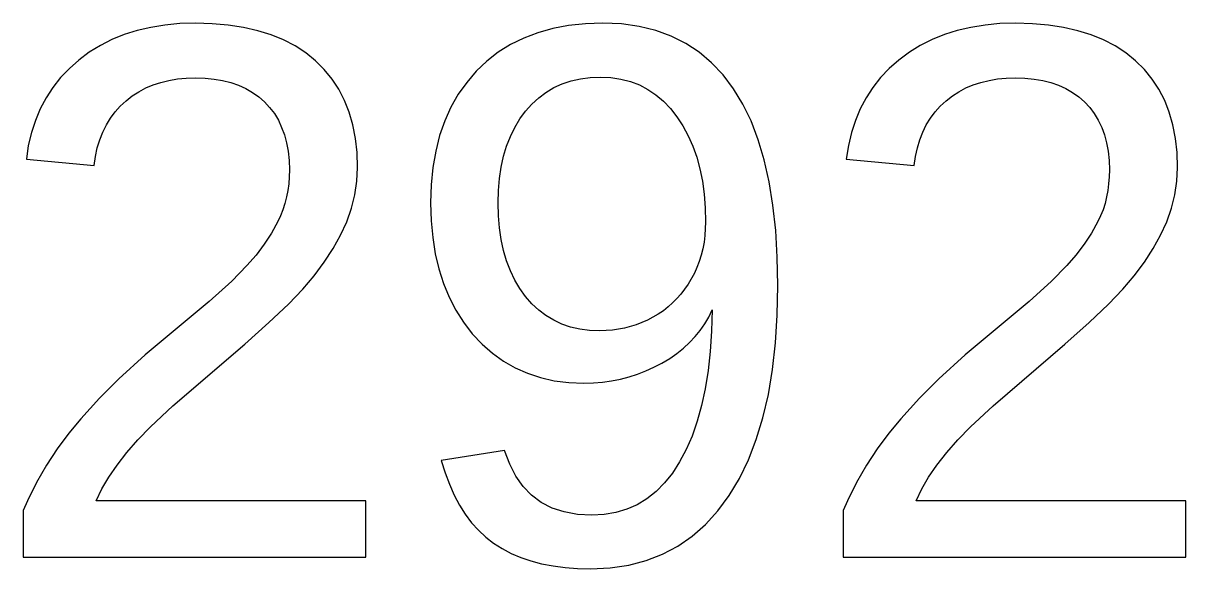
# Model space of a CAD drawing. Header units: metres. Extents: x -61 to 817, y 39 to 684.
# Drawn here: x 614.4 to 620.81, y 115.12 to 118.12 of the extents above; entities that cross this region are included whole.
import ezdxf

# ---------------------------------------------------------------- set-up
doc = ezdxf.new("R2010")
doc.units = ezdxf.units.M

msp = doc.modelspace()

# ---------------------------------------------------------------- linework, layer by layer
for p, q in [((615.031, 118.085), (614.96, 118.062)), ((615.106, 118.102), (615.031, 118.085)), ((615.184, 118.115), (615.106, 118.102)), ((615.266, 118.123), (615.184, 118.115)), ((615.352, 118.125), (615.266, 118.123)), ((615.445, 118.122), (615.352, 118.125)), ((615.533, 118.115), (615.445, 118.122)), ((615.617, 118.102), (615.533, 118.115)), ((615.695, 118.084), (615.617, 118.102)), ((615.769, 118.061), (615.695, 118.084)), ((617.321, 118.096), (617.239, 118.073)), ((617.408, 118.112), (617.321, 118.096)), ((617.501, 118.122), (617.408, 118.112)), ((617.597, 118.125), (617.501, 118.122)), ((617.7, 118.121), (617.597, 118.125)), ((617.797, 118.107), (617.7, 118.121)), ((617.889, 118.085), (617.797, 118.107)), ((617.974, 118.054), (617.889, 118.085)), ((619.551, 118.085), (619.48, 118.062)), ((619.626, 118.102), (619.551, 118.085)), ((619.704, 118.115), (619.626, 118.102)), ((619.786, 118.123), (619.704, 118.115)), ((619.871, 118.125), (619.786, 118.123)), ((619.965, 118.122), (619.871, 118.125)), ((620.053, 118.115), (619.965, 118.122)), ((620.136, 118.102), (620.053, 118.115)), ((620.215, 118.084), (620.136, 118.102)), ((620.288, 118.061), (620.215, 118.084)), ((614.892, 118.035), (614.828, 118.002)), ((614.96, 118.062), (614.892, 118.035)), ((615.837, 118.033), (615.769, 118.061)), ((615.901, 118), (615.837, 118.033)), ((617.161, 118.043), (617.089, 118.007)), ((617.239, 118.073), (617.161, 118.043)), ((618.054, 118.014), (617.974, 118.054)), ((619.412, 118.035), (619.347, 118.002)), ((619.48, 118.062), (619.412, 118.035)), ((620.357, 118.033), (620.288, 118.061)), ((620.421, 118), (620.357, 118.033)), ((614.767, 117.965), (614.71, 117.922)), ((614.828, 118.002), (614.767, 117.965)), ((615.96, 117.961), (615.901, 118)), ((616.014, 117.918), (615.96, 117.961)), ((617.021, 117.965), (616.958, 117.916)), ((617.089, 118.007), (617.021, 117.965)), ((618.129, 117.965), (618.054, 118.014)), ((618.197, 117.907), (618.129, 117.965)), ((619.287, 117.965), (619.229, 117.922)), ((619.347, 118.002), (619.287, 117.965)), ((620.479, 117.961), (620.421, 118)), ((620.533, 117.918), (620.479, 117.961)), ((614.71, 117.922), (614.657, 117.875)), ((616.062, 117.87), (616.014, 117.918)), ((616.958, 117.916), (616.899, 117.86)), ((618.26, 117.84), (618.197, 117.907)), ((619.229, 117.922), (619.176, 117.875)), ((620.582, 117.87), (620.533, 117.918)), ((614.609, 117.825), (614.566, 117.771)), ((614.657, 117.875), (614.609, 117.825)), ((616.105, 117.817), (616.062, 117.87)), ((616.899, 117.86), (616.847, 117.799)), ((617.474, 117.819), (617.528, 117.826)), ((617.528, 117.826), (617.584, 117.828)), ((617.584, 117.828), (617.642, 117.825)), ((617.642, 117.825), (617.697, 117.817)), ((618.317, 117.764), (618.26, 117.84)), ((619.128, 117.825), (619.086, 117.771)), ((619.176, 117.875), (619.128, 117.825)), ((620.625, 117.817), (620.582, 117.87)), ((614.566, 117.771), (614.529, 117.714)), ((615.04, 117.747), (615.079, 117.768)), ((615.079, 117.768), (615.119, 117.785)), ((615.119, 117.785), (615.162, 117.799)), ((615.162, 117.799), (615.206, 117.81)), ((615.206, 117.81), (615.253, 117.818)), ((615.253, 117.818), (615.301, 117.822)), ((615.301, 117.822), (615.352, 117.824)), ((615.352, 117.824), (615.405, 117.822)), ((615.405, 117.822), (615.455, 117.817)), ((615.455, 117.817), (615.502, 117.809)), ((615.502, 117.809), (615.547, 117.798)), ((615.547, 117.798), (615.59, 117.783)), ((615.59, 117.783), (615.629, 117.765)), ((615.629, 117.765), (615.667, 117.744)), ((616.143, 117.761), (616.105, 117.817)), ((616.174, 117.699), (616.143, 117.761)), ((616.847, 117.799), (616.8, 117.733)), ((617.284, 117.744), (617.328, 117.77)), ((617.328, 117.77), (617.374, 117.791)), ((617.374, 117.791), (617.422, 117.807)), ((617.422, 117.807), (617.474, 117.819)), ((617.697, 117.817), (617.749, 117.804)), ((617.749, 117.804), (617.799, 117.785)), ((617.799, 117.785), (617.846, 117.76)), ((618.369, 117.679), (618.317, 117.764)), ((619.086, 117.771), (619.049, 117.714)), ((619.56, 117.747), (619.598, 117.768)), ((619.598, 117.768), (619.639, 117.785)), ((619.639, 117.785), (619.681, 117.799)), ((619.681, 117.799), (619.726, 117.81)), ((619.726, 117.81), (619.772, 117.818)), ((619.772, 117.818), (619.821, 117.822)), ((619.821, 117.822), (619.871, 117.824)), ((619.871, 117.824), (619.924, 117.822)), ((619.924, 117.822), (619.974, 117.817)), ((619.974, 117.817), (620.022, 117.809)), ((620.022, 117.809), (620.067, 117.798)), ((620.067, 117.798), (620.109, 117.783)), ((620.109, 117.783), (620.149, 117.765)), ((620.149, 117.765), (620.186, 117.744)), ((620.662, 117.761), (620.625, 117.817)), ((620.694, 117.699), (620.662, 117.761)), ((614.529, 117.714), (614.497, 117.653)), ((614.938, 117.668), (614.97, 117.697)), ((614.97, 117.697), (615.004, 117.724)), ((615.004, 117.724), (615.04, 117.747)), ((615.667, 117.744), (615.701, 117.719)), ((615.701, 117.719), (615.733, 117.691)), ((616.2, 117.634), (616.174, 117.699)), ((616.8, 117.733), (616.76, 117.662)), ((617.206, 117.679), (617.244, 117.714)), ((617.244, 117.714), (617.284, 117.744)), ((617.846, 117.76), (617.89, 117.731)), ((617.89, 117.731), (617.931, 117.696)), ((619.049, 117.714), (619.016, 117.653)), ((619.457, 117.668), (619.489, 117.697)), ((619.489, 117.697), (619.524, 117.724)), ((619.524, 117.724), (619.56, 117.747)), ((620.186, 117.744), (620.22, 117.719)), ((620.22, 117.719), (620.252, 117.691)), ((620.719, 117.634), (620.694, 117.699)), ((614.497, 117.653), (614.47, 117.589)), ((614.883, 117.601), (614.909, 117.636)), ((614.909, 117.636), (614.938, 117.668)), ((615.733, 117.691), (615.761, 117.66)), ((615.761, 117.66), (615.787, 117.627)), ((616.22, 117.564), (616.2, 117.634)), ((616.76, 117.662), (616.726, 117.586)), ((617.14, 117.597), (617.171, 117.64)), ((617.171, 117.64), (617.206, 117.679)), ((617.931, 117.696), (617.97, 117.655)), ((617.97, 117.655), (618.006, 117.609)), ((618.414, 117.586), (618.369, 117.679)), ((619.016, 117.653), (618.989, 117.589)), ((619.403, 117.601), (619.429, 117.636)), ((619.429, 117.636), (619.457, 117.668)), ((620.252, 117.691), (620.281, 117.66)), ((620.281, 117.66), (620.306, 117.627)), ((620.739, 117.564), (620.719, 117.634)), ((614.47, 117.589), (614.448, 117.522)), ((614.861, 117.564), (614.883, 117.601)), ((615.787, 117.627), (615.809, 117.59)), ((615.809, 117.59), (615.827, 117.551)), ((616.726, 117.586), (616.698, 117.506)), ((617.112, 117.55), (617.14, 117.597)), ((618.006, 117.609), (618.039, 117.559)), ((618.454, 117.483), (618.414, 117.586)), ((618.989, 117.589), (618.967, 117.522)), ((619.38, 117.564), (619.403, 117.601)), ((620.306, 117.627), (620.328, 117.59)), ((620.328, 117.59), (620.347, 117.551)), ((614.448, 117.522), (614.431, 117.451)), ((614.825, 117.482), (614.841, 117.524)), ((614.841, 117.524), (614.861, 117.564)), ((615.827, 117.551), (615.843, 117.51)), ((615.843, 117.51), (615.854, 117.466)), ((616.234, 117.49), (616.22, 117.564)), ((616.698, 117.506), (616.676, 117.42)), ((617.088, 117.501), (617.112, 117.55)), ((618.039, 117.559), (618.068, 117.505)), ((618.068, 117.505), (618.094, 117.447)), ((618.967, 117.522), (618.951, 117.451)), ((619.344, 117.482), (619.361, 117.524)), ((619.361, 117.524), (619.38, 117.564)), ((620.347, 117.551), (620.362, 117.51)), ((620.362, 117.51), (620.374, 117.466)), ((620.754, 117.49), (620.739, 117.564)), ((614.431, 117.451), (614.42, 117.376)), ((614.811, 117.438), (614.825, 117.482)), ((615.854, 117.466), (615.863, 117.419)), ((616.243, 117.412), (616.234, 117.49)), ((617.05, 117.392), (617.067, 117.448)), ((617.067, 117.448), (617.088, 117.501)), ((618.094, 117.447), (618.115, 117.387)), ((618.487, 117.371), (618.454, 117.483)), ((618.951, 117.451), (618.939, 117.376)), ((619.331, 117.438), (619.344, 117.482)), ((620.374, 117.466), (620.382, 117.419)), ((620.762, 117.412), (620.754, 117.49)), ((614.794, 117.341), (614.801, 117.391)), ((614.801, 117.391), (614.811, 117.438)), ((615.863, 117.419), (615.868, 117.369)), ((616.246, 117.329), (616.243, 117.412)), ((616.676, 117.42), (616.661, 117.33)), ((617.037, 117.332), (617.05, 117.392)), ((618.115, 117.387), (618.132, 117.322)), ((619.313, 117.341), (619.321, 117.391)), ((619.321, 117.391), (619.331, 117.438)), ((620.382, 117.419), (620.388, 117.369)), ((620.765, 117.329), (620.762, 117.412)), ((614.42, 117.376), (614.794, 117.341)), ((615.868, 117.369), (615.87, 117.317)), ((615.87, 117.317), (615.869, 117.278)), ((616.242, 117.254), (616.246, 117.329)), ((616.661, 117.33), (616.652, 117.234)), ((617.028, 117.269), (617.037, 117.332)), ((618.132, 117.322), (618.146, 117.254)), ((618.514, 117.251), (618.487, 117.371)), ((618.939, 117.376), (619.313, 117.341)), ((620.388, 117.369), (620.389, 117.317)), ((620.389, 117.317), (620.388, 117.278)), ((620.761, 117.254), (620.765, 117.329)), ((615.869, 117.278), (615.866, 117.24)), ((616.231, 117.179), (616.242, 117.254)), ((617.022, 117.203), (617.028, 117.269)), ((618.146, 117.254), (618.156, 117.183)), ((618.535, 117.121), (618.514, 117.251)), ((620.388, 117.278), (620.385, 117.24)), ((620.75, 117.179), (620.761, 117.254)), ((615.861, 117.203), (615.854, 117.167)), ((615.866, 117.24), (615.861, 117.203)), ((616.652, 117.234), (616.648, 117.134)), ((617.02, 117.134), (617.022, 117.203)), ((620.38, 117.203), (620.373, 117.167)), ((620.385, 117.24), (620.38, 117.203)), ((615.845, 117.131), (615.834, 117.097)), ((615.854, 117.167), (615.845, 117.131)), ((616.212, 117.105), (616.231, 117.179)), ((616.648, 117.134), (616.651, 117.036)), ((617.022, 117.063), (617.02, 117.134)), ((618.156, 117.183), (618.162, 117.108)), ((618.55, 116.983), (618.535, 117.121)), ((620.365, 117.131), (620.354, 117.097)), ((620.373, 117.167), (620.365, 117.131)), ((620.731, 117.105), (620.75, 117.179)), ((615.821, 117.063), (615.807, 117.031)), ((615.834, 117.097), (615.821, 117.063)), ((616.186, 117.03), (616.212, 117.105)), ((617.028, 116.996), (617.022, 117.063)), ((618.162, 117.108), (618.163, 117.03)), ((620.341, 117.063), (620.326, 117.031)), ((620.354, 117.097), (620.341, 117.063)), ((620.705, 117.03), (620.731, 117.105)), ((615.807, 117.031), (615.771, 116.968)), ((616.152, 116.956), (616.186, 117.03)), ((616.651, 117.036), (616.66, 116.943)), ((617.037, 116.932), (617.028, 116.996)), ((618.163, 117.03), (618.16, 116.954)), ((620.326, 117.031), (620.291, 116.968)), ((620.671, 116.956), (620.705, 117.03)), ((615.771, 116.968), (615.731, 116.907)), ((616.111, 116.882), (616.152, 116.956)), ((616.66, 116.943), (616.674, 116.854)), ((617.05, 116.871), (617.037, 116.932)), ((618.16, 116.954), (618.155, 116.917)), ((618.559, 116.835), (618.55, 116.983)), ((620.291, 116.968), (620.25, 116.907)), ((620.63, 116.882), (620.671, 116.956)), ((615.731, 116.907), (615.686, 116.847)), ((616.062, 116.807), (616.111, 116.882)), ((617.067, 116.814), (617.05, 116.871)), ((618.148, 116.881), (618.139, 116.846)), ((618.155, 116.917), (618.148, 116.881)), ((620.25, 116.907), (620.205, 116.847)), ((620.582, 116.807), (620.63, 116.882)), ((615.686, 116.847), (615.636, 116.789)), ((616.007, 116.733), (616.062, 116.807)), ((616.674, 116.854), (616.694, 116.77)), ((617.088, 116.76), (617.067, 116.814)), ((618.129, 116.812), (618.116, 116.779)), ((618.139, 116.846), (618.129, 116.812)), ((618.562, 116.679), (618.559, 116.835)), ((620.205, 116.847), (620.155, 116.789)), ((620.526, 116.733), (620.582, 116.807)), ((615.636, 116.789), (615.552, 116.703)), ((616.694, 116.77), (616.719, 116.69)), ((617.112, 116.709), (617.088, 116.76)), ((618.102, 116.747), (618.068, 116.686)), ((618.116, 116.779), (618.102, 116.747)), ((620.155, 116.789), (620.071, 116.703)), ((615.552, 116.703), (615.428, 116.59)), ((615.944, 116.659), (616.007, 116.733)), ((616.719, 116.69), (616.751, 116.614)), ((617.14, 116.662), (617.112, 116.709)), ((618.068, 116.686), (618.048, 116.658)), ((618.559, 116.516), (618.562, 116.679)), ((620.071, 116.703), (619.947, 116.59)), ((620.463, 116.659), (620.526, 116.733)), ((615.864, 116.576), (615.944, 116.659)), ((616.751, 116.614), (616.788, 116.543)), ((617.171, 116.618), (617.14, 116.662)), ((617.206, 116.578), (617.171, 116.618)), ((618.028, 116.632), (618.006, 116.607)), ((618.048, 116.658), (618.028, 116.632)), ((620.384, 116.576), (620.463, 116.659)), ((615.428, 116.59), (615.075, 116.296)), ((615.757, 116.474), (615.864, 116.576)), ((617.244, 116.543), (617.206, 116.578)), ((617.957, 116.561), (617.931, 116.54)), ((617.982, 116.583), (617.957, 116.561)), ((618.006, 116.607), (617.982, 116.583)), ((618.181, 116.505), (618.2, 116.545)), ((618.2, 116.545), (618.197, 116.427)), ((619.947, 116.59), (619.594, 116.296)), ((620.277, 116.474), (620.384, 116.576)), ((616.788, 116.543), (616.83, 116.476)), ((617.284, 116.513), (617.244, 116.543)), ((617.327, 116.487), (617.284, 116.513)), ((617.372, 116.466), (617.327, 116.487)), ((617.843, 116.488), (617.781, 116.462)), ((617.903, 116.521), (617.843, 116.488)), ((617.931, 116.54), (617.903, 116.521)), ((618.159, 116.467), (618.181, 116.505)), ((618.549, 116.362), (618.559, 116.516)), ((615.624, 116.355), (615.757, 116.474)), ((616.83, 116.476), (616.878, 116.413)), ((617.42, 116.45), (617.372, 116.466)), ((617.471, 116.438), (617.42, 116.45)), ((617.524, 116.431), (617.471, 116.438)), ((617.58, 116.429), (617.524, 116.431)), ((617.65, 116.433), (617.58, 116.429)), ((617.716, 116.444), (617.65, 116.433)), ((617.781, 116.462), (617.716, 116.444)), ((618.106, 116.397), (618.134, 116.431)), ((618.134, 116.431), (618.159, 116.467)), ((618.197, 116.427), (618.189, 116.315)), ((620.143, 116.355), (620.277, 116.474)), ((615.228, 116.016), (615.624, 116.355)), ((616.878, 116.413), (616.932, 116.356)), ((616.932, 116.356), (616.989, 116.306)), ((618.041, 116.333), (618.075, 116.364)), ((618.075, 116.364), (618.106, 116.397)), ((618.533, 116.216), (618.549, 116.362)), ((619.748, 116.016), (620.143, 116.355)), ((615.075, 116.296), (614.93, 116.164)), ((616.989, 116.306), (617.049, 116.262)), ((617.966, 116.277), (618.005, 116.304)), ((618.005, 116.304), (618.041, 116.333)), ((618.189, 116.315), (618.177, 116.21)), ((619.594, 116.296), (619.449, 116.164)), ((617.049, 116.262), (617.114, 116.225)), ((617.114, 116.225), (617.182, 116.195)), ((617.834, 116.208), (617.879, 116.228)), ((617.879, 116.228), (617.923, 116.251)), ((617.923, 116.251), (617.966, 116.277)), ((614.93, 116.164), (614.824, 116.058)), ((617.182, 116.195), (617.254, 116.171)), ((617.254, 116.171), (617.33, 116.154)), ((617.645, 116.153), (617.694, 116.163)), ((617.694, 116.163), (617.742, 116.175)), ((617.742, 116.175), (617.789, 116.19)), ((617.789, 116.19), (617.834, 116.208)), ((618.177, 116.21), (618.161, 116.11)), ((618.51, 116.078), (618.533, 116.216)), ((619.449, 116.164), (619.343, 116.058)), ((617.33, 116.154), (617.41, 116.144)), ((617.41, 116.144), (617.493, 116.141)), ((617.493, 116.141), (617.545, 116.142)), ((617.545, 116.142), (617.596, 116.146)), ((617.596, 116.146), (617.645, 116.153)), ((618.161, 116.11), (618.141, 116.017)), ((614.824, 116.058), (614.721, 115.944)), ((618.48, 115.95), (618.51, 116.078)), ((619.343, 116.058), (619.24, 115.944)), ((615.105, 115.9), (615.228, 116.016)), ((618.141, 116.017), (618.117, 115.93)), ((619.624, 115.9), (619.748, 116.016)), ((614.721, 115.944), (614.654, 115.864)), ((618.117, 115.93), (618.089, 115.849)), ((618.443, 115.83), (618.48, 115.95)), ((619.24, 115.944), (619.173, 115.864)), ((614.654, 115.864), (614.59, 115.779)), ((615.034, 115.827), (615.105, 115.9)), ((618.089, 115.849), (618.057, 115.774)), ((619.173, 115.864), (619.11, 115.779)), ((619.554, 115.827), (619.624, 115.9)), ((614.59, 115.779), (614.531, 115.689)), ((614.973, 115.758), (615.034, 115.827)), ((618.4, 115.718), (618.443, 115.83)), ((619.11, 115.779), (619.051, 115.689)), ((619.493, 115.758), (619.554, 115.827)), ((614.92, 115.689), (614.973, 115.758)), ((617.056, 115.769), (616.707, 115.714)), ((616.707, 115.714), (616.728, 115.646)), ((617.084, 115.694), (617.056, 115.769)), ((618.057, 115.774), (618.02, 115.706)), ((618.351, 115.615), (618.4, 115.718)), ((619.439, 115.689), (619.493, 115.758)), ((614.531, 115.689), (614.476, 115.593)), ((614.874, 115.622), (614.92, 115.689)), ((617.118, 115.628), (617.084, 115.694)), ((618.02, 115.706), (617.981, 115.644)), ((619.051, 115.689), (618.996, 115.593)), ((619.393, 115.622), (619.439, 115.689)), ((614.476, 115.593), (614.426, 115.492)), ((614.836, 115.557), (614.874, 115.622)), ((616.728, 115.646), (616.752, 115.583)), ((616.752, 115.583), (616.778, 115.523)), ((617.158, 115.571), (617.118, 115.628)), ((617.937, 115.59), (617.891, 115.543)), ((617.981, 115.644), (617.937, 115.59)), ((618.294, 115.521), (618.351, 115.615)), ((618.996, 115.593), (618.946, 115.492)), ((619.355, 115.557), (619.393, 115.622)), ((614.805, 115.492), (614.836, 115.557)), ((616.778, 115.523), (616.807, 115.468)), ((617.205, 115.522), (617.158, 115.571)), ((617.258, 115.483), (617.205, 115.522)), ((617.891, 115.543), (617.84, 115.503)), ((618.232, 115.436), (618.294, 115.521)), ((619.324, 115.492), (619.355, 115.557)), ((614.426, 115.492), (614.403, 115.439)), ((616.291, 115.492), (614.805, 115.492)), ((616.291, 115.181), (616.291, 115.492)), ((616.807, 115.468), (616.839, 115.418)), ((617.318, 115.452), (617.258, 115.483)), ((617.787, 115.47), (617.729, 115.445)), ((617.84, 115.503), (617.787, 115.47)), ((618.946, 115.492), (618.922, 115.439)), ((620.81, 115.492), (619.324, 115.492)), ((620.81, 115.181), (620.81, 115.492)), ((614.403, 115.439), (614.403, 115.181)), ((616.839, 115.418), (616.874, 115.371)), ((617.385, 115.43), (617.318, 115.452)), ((617.457, 115.416), (617.385, 115.43)), ((617.536, 115.412), (617.457, 115.416)), ((617.604, 115.416), (617.536, 115.412)), ((617.669, 115.427), (617.604, 115.416)), ((617.729, 115.445), (617.669, 115.427)), ((618.164, 115.361), (618.232, 115.436)), ((618.922, 115.439), (618.922, 115.181)), ((616.874, 115.371), (616.912, 115.329)), ((616.912, 115.329), (616.952, 115.292)), ((618.09, 115.297), (618.164, 115.361)), ((616.952, 115.292), (616.995, 115.258)), ((618.011, 115.242), (618.09, 115.297)), ((616.995, 115.258), (617.042, 115.228)), ((617.042, 115.228), (617.092, 115.202)), ((617.092, 115.202), (617.145, 115.18)), ((617.926, 115.197), (618.011, 115.242)), ((614.403, 115.181), (616.291, 115.181)), ((617.145, 115.18), (617.201, 115.161)), ((617.201, 115.161), (617.26, 115.145)), ((617.26, 115.145), (617.323, 115.133)), ((617.638, 115.122), (617.74, 115.137)), ((617.74, 115.137), (617.836, 115.162)), ((617.836, 115.162), (617.926, 115.197)), ((618.922, 115.181), (620.81, 115.181)), ((617.323, 115.133), (617.389, 115.124)), ((617.389, 115.124), (617.458, 115.119)), ((617.458, 115.119), (617.53, 115.117)), ((617.53, 115.117), (617.638, 115.122))]:
    msp.add_line(p, q)

doc.saveas('drawing.dxf')
